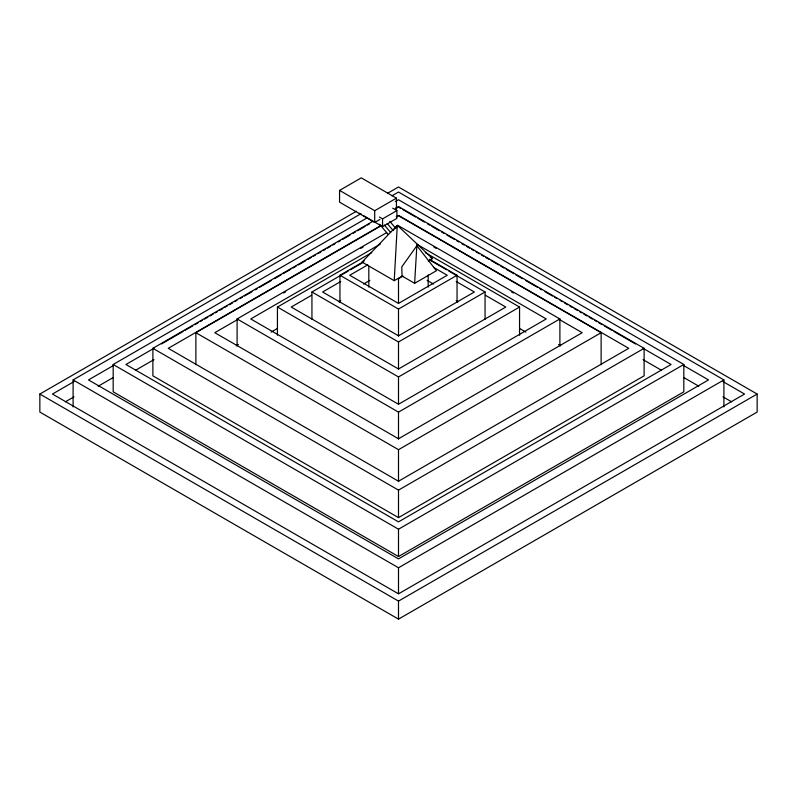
<?xml version="1.0" encoding="UTF-8"?>
<svg xmlns="http://www.w3.org/2000/svg" width="797" height="797" viewBox="0 0 797 797"><rect width="100%" height="100%" fill="white"/><g stroke="black" fill="none" stroke-linecap="round" stroke-linejoin="round"><path stroke-width="1.2" d="M397.285 225.282L362.067 262.113L394.226 280.683L397.285 225.282L432.502 258.587L428.248 261.047M414.629 283.314L416.851 245.705L436.437 270.721L414.629 283.314L402.037 276.041L401.768 266.935L416.851 245.705M393.559 230.064L394.126 229.476M379.88 219.474L374.71 222.463L339.562 202.169L339.562 190.403L361.28 177.861L396.428 198.154L396.428 209.92M387.731 193.193L398.5 186.976L757.15 394.047L757.15 412.069L398.5 619.139L39.85 412.069L39.85 394.047L356.498 211.225M73.095 406.938L73.095 379.92L360.792 213.815M392.034 195.773L398.5 192.047L723.905 379.92L723.905 406.938M74.001 381.594L52.443 394.047L398.5 593.835L744.557 394.047L722.999 381.594M339.562 190.403L374.71 210.697L396.428 198.154M395.272 201.621L398.5 199.758L683.826 364.488L683.826 391.815L398.5 556.545L113.174 391.815L113.174 364.488L367.278 217.78M113.244 365.624L88.487 379.92L398.5 558.896L708.513 379.92L683.756 365.624M395.272 208.376L398.5 206.513L644.115 348.319L644.115 375.825L398.5 517.632L152.885 375.825L152.885 348.319L372.647 221.436M153.931 348.319L125.916 364.488L398.5 521.866L671.084 364.488L643.069 348.319M161.472 343.965L183.021 331.522M185.173 330.277L192.715 325.923M194.867 324.678L198.104 322.815M200.256 321.57L202.408 320.324M204.57 319.079L207.798 317.216M209.95 315.971L213.188 314.098M215.339 312.862L217.491 311.617M219.653 310.372L222.881 308.509M225.033 307.263L227.195 306.018M229.347 304.773L232.575 302.91M234.736 301.664L236.888 300.419M240.126 298.556L242.278 297.311M244.43 296.066L251.972 291.712M255.209 289.839L257.361 288.604M259.513 287.358L271.369 280.514M274.596 278.651L281.062 274.915M283.214 273.67L290.756 269.316M292.917 268.071L296.145 266.208M298.297 264.963L305.839 260.609M308.001 259.364L311.228 257.501M313.38 256.255L315.542 255.01M317.694 253.765L320.922 251.902M323.084 250.656L325.236 249.411M327.388 248.166L330.625 246.303M332.777 245.058L334.929 243.812M338.167 241.949L340.319 240.704M342.471 239.459L350.013 235.105M353.25 233.242L355.402 231.997M357.554 230.751L365.096 226.398M367.258 225.153L369.409 223.907M396.348 208.356L398.5 207.11L400.652 208.356M65.374 401.818L74.001 396.836M379.392 217.043L382.56 218.866L396.896 210.587L396.896 218.358L382.56 226.637L363.581 215.678M98.18 386.216L113.244 377.519M381.285 225.332L168.267 348.319L398.5 481.239L628.733 348.319L398.5 215.389L396.348 216.635M195.873 364.717L195.873 332.698L381.255 225.671M396.348 216.963L398.5 215.718L601.127 332.698L601.127 364.717M135.61 370.226L153.931 359.656M237.107 345.908L237.107 318.949L386.665 232.604M395.272 227.633L398.5 225.77L559.892 318.949L559.892 345.908M238.433 319.059L214.791 332.698L398.5 438.768L582.208 332.698L558.567 319.059M283.553 293.007L285.695 291.762M360.902 248.345L363.043 247.11M380.299 244.141L250.736 318.949L398.5 404.258L546.264 318.949L416.701 244.141M277.436 335.268L277.436 307.054L371.711 252.619M362.067 262.113L364.189 260.888M339.95 302.342L339.95 275.264L363.372 261.745M311.936 319.258L311.936 291.991L348.279 271.02M350.411 269.784L362.167 263M311.587 295.279L291.204 307.054L398.5 369.001L505.796 307.054L485.413 295.279M367.766 264.863L349.744 275.264L398.5 303.418L447.256 275.264L433.478 267.314M340.787 281.5L322.616 291.991L398.5 335.806L474.384 291.991L456.213 281.5M236.281 345.759L238.433 344.523M271.08 332.11L277.505 328.404M363.522 284.041L369.878 280.365M338.645 301.694L340.787 300.469M394.226 280.683L402.734 275.772M402.744 276.2L398.5 278.651L398.5 303.039M339.95 275.264L398.5 309.067L457.05 275.264L457.05 302.342M311.936 291.991L398.5 341.973L485.064 291.991L485.064 319.258M277.436 307.054L398.5 376.951L519.564 307.054L519.564 335.268M237.107 318.949L398.5 412.129L559.892 318.949M195.873 332.698L398.5 449.687L601.127 332.698M152.885 348.319L398.5 490.125L644.115 348.319M113.174 364.488L398.5 529.218L683.826 364.488M73.095 379.92L398.5 567.783L723.905 379.92M39.85 394.047L398.5 601.107L757.15 394.047M402.814 209.601L415.735 217.063M417.897 218.308L424.363 222.044M427.59 223.907L429.742 225.153M431.904 226.398L439.446 230.751M441.598 231.997L443.75 233.242M446.987 235.105L454.529 239.459M456.681 240.704L458.833 241.949M462.071 243.812L464.223 245.058M466.375 246.303L469.612 248.166M471.764 249.411L473.916 250.656M476.078 251.902L479.306 253.765M481.458 255.01L483.62 256.255M485.772 257.501L488.999 259.364M491.161 260.609L498.703 264.963M500.855 266.208L504.083 268.071M506.244 269.316L513.786 273.67M515.938 274.915L522.404 278.651M525.631 280.514L537.487 287.358M539.639 288.604L541.791 289.839M545.028 291.712L552.57 296.066M554.722 297.311L556.874 298.556M560.112 300.419L562.264 301.664M564.425 302.91L567.653 304.773M569.805 306.018L571.967 307.263M574.119 308.509L577.347 310.372M579.509 311.617L581.661 312.862M583.812 314.098L587.05 315.971M589.202 317.216L592.43 319.079M594.592 320.324L596.744 321.57M598.896 322.815L602.133 324.678M604.285 325.923L611.827 330.277M613.979 331.522L635.528 343.965M722.999 396.836L731.626 401.818M392.672 208.156L396.896 210.587M683.756 377.519L698.82 386.216M643.069 359.656L661.39 370.226M433.957 247.11L436.098 248.345M511.305 291.762L513.447 293.007M359.357 213.237L361.469 214.453M425.289 252.619L519.564 307.054M430.35 257.351L432.502 258.587M429.374 259.284L457.05 275.264M430.559 260.529L446.589 269.784M448.721 271.02L485.064 291.991M558.567 344.523L560.719 345.759M519.495 328.404L525.92 332.11M427.122 280.365L433.478 284.041M456.213 300.469L458.355 301.694M389.793 221.317L395.89 228.58M387.153 223.419L393.25 230.672M384.333 224.983L390.699 232.545M379.601 224.256L388.179 234.457M428.188 274.925L428.188 287.119M398.5 309.067L398.5 336.145M398.5 341.973L398.5 369.23M398.5 376.951L398.5 403.94M398.5 412.129L398.5 439.087M398.5 449.687L398.5 481.707M398.5 490.125L398.5 517.632M398.5 529.218L398.5 556.545M398.5 567.783L398.5 593.635M398.5 601.107L398.5 619.139M382.56 218.866L382.56 226.637M374.71 210.697L374.71 222.463M368.812 266.387L368.812 287.119"/></g></svg>
